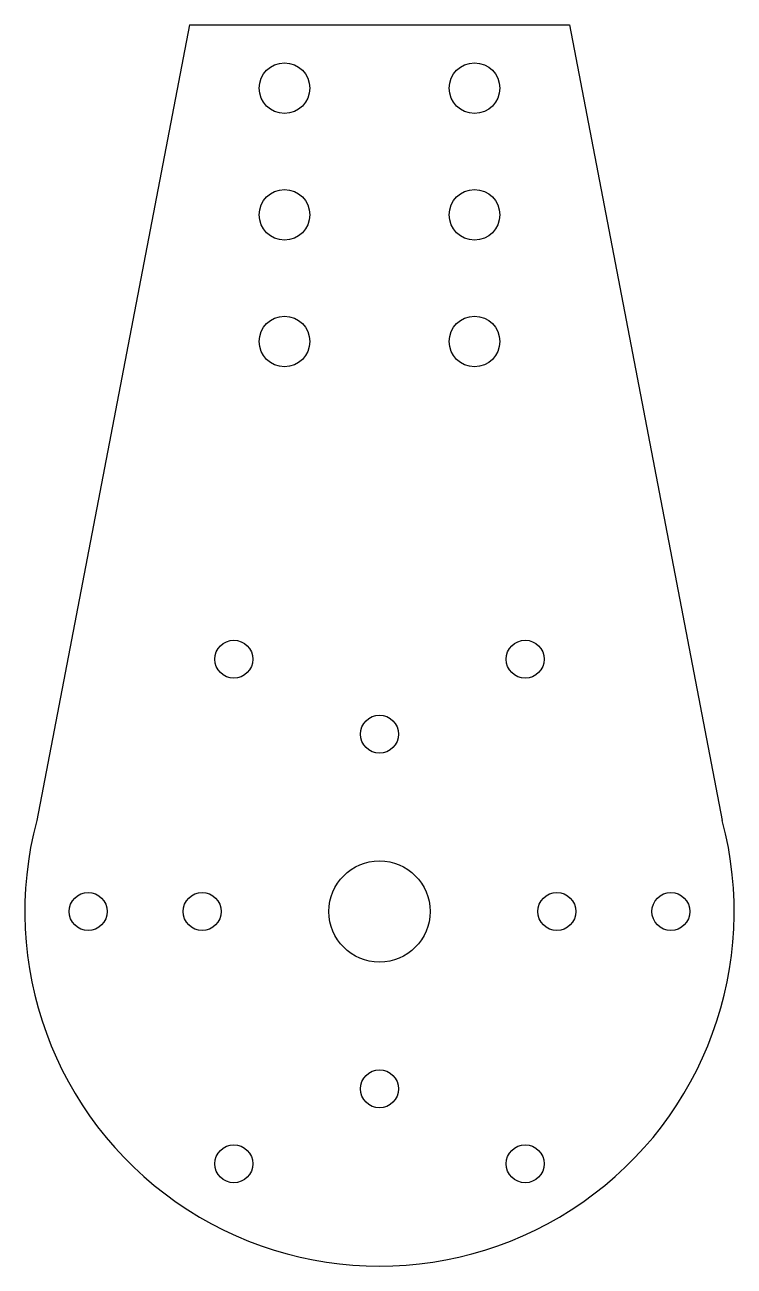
# Model space of a CAD drawing. Header units: millimetres. Extents: x 87.4 to 143.4, y 110.1 to 208.1.
import ezdxf

# ---------------------------------------------------------------- set-up
doc = ezdxf.new("R2010")
doc.units = ezdxf.units.MM

msp = doc.modelspace()

# ---------------------------------------------------------------- linework, layer by layer
at = {"color": 7, "linetype": 'Continuous', "lineweight": 25}
for p, q in [((100.367, 208.068), (88.305, 145.254)), ((100.367, 208.068), (130.367, 208.068)), ((130.367, 208.068), (142.429, 145.254))]:
    msp.add_line(p, q, dxfattribs=at)
for centre, radius in [((107.867, 203.068), 2), ((122.867, 203.068), 2), ((107.867, 193.068), 2), ((122.867, 193.068), 2), ((107.867, 183.068), 2), ((122.867, 183.068), 2), ((103.867, 157.986), 1.5), ((126.867, 157.986), 1.5), ((115.367, 152.068), 1.5), ((115.367, 138.068), 4), ((92.367, 138.068), 1.5), ((101.367, 138.068), 1.5), ((129.367, 138.068), 1.5), ((138.367, 138.068), 1.5), ((115.367, 124.068), 1.5), ((103.867, 118.149), 1.5), ((126.867, 118.149), 1.5)]:
    msp.add_circle(centre, radius, dxfattribs=at)
msp.add_arc((115.367, 138.068), 28, 165.12894, 14.87106, dxfattribs=at)

doc.saveas('drawing.dxf')
